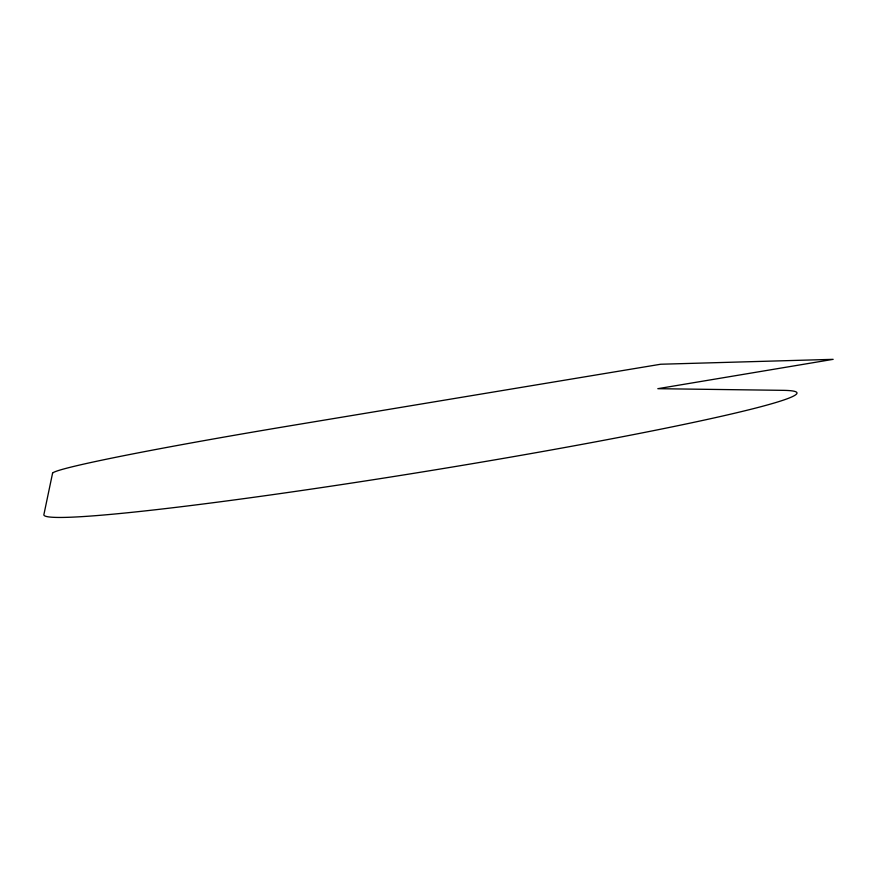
<?xml version="1.0" encoding="UTF-8"?>
<svg xmlns="http://www.w3.org/2000/svg" width="877" height="877" viewBox="0 0 877 877"><rect width="100%" height="100%" fill="white"/><g stroke="black" fill="none" stroke-linecap="round" stroke-linejoin="round"><path stroke-width="1.32" d="M52.554 473.273L43.85 514.799A381.002 18.121 -9.2 0 0 468.811 464.273A381.002 18.121 -9.2 0 0 782.207 390.331L657.816 388.686L833.15 359.34L660.677 364.24L292.063 425.466A263.275 8.617 -9.3 0 0 52.554 473.273"/></g></svg>
